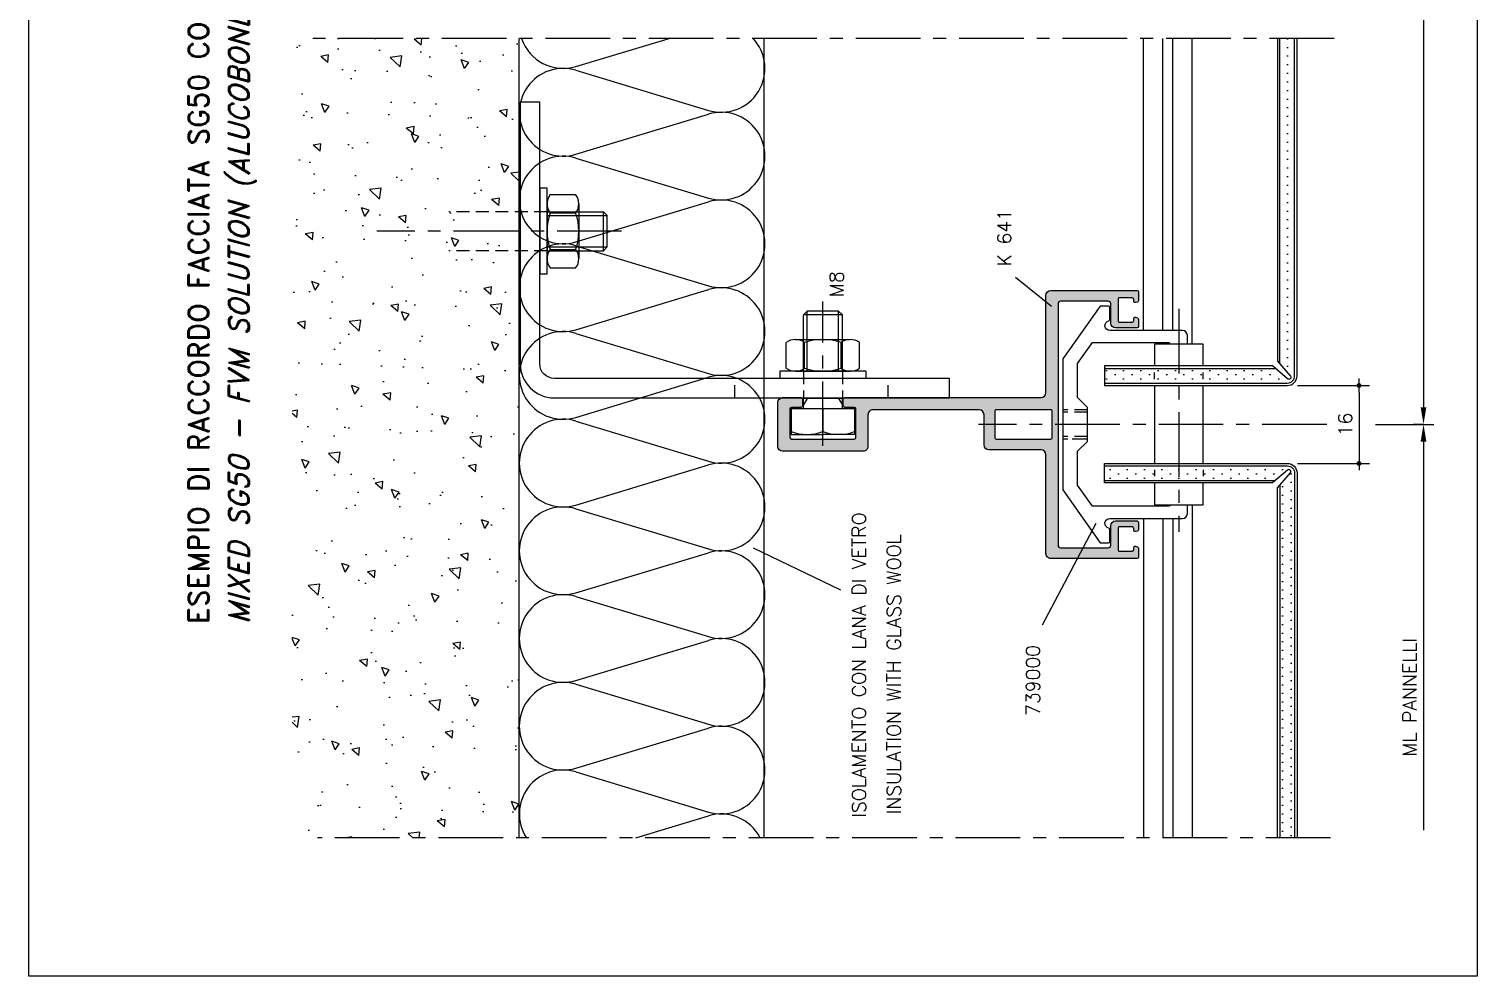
# Model space of a CAD drawing. Extents: x 0 to 1130, y -960 to 577.
# Drawn here: x 0 to 210, y -960 to -822.5 of the extents above; entities that cross this region are included whole.
import ezdxf

# ---------------------------------------------------------------- set-up
doc = ezdxf.new("R2010")
doc.units = 0
doc.header["$LTSCALE"] = 7.5
doc.header["$MEASUREMENT"] = 0
doc.linetypes.add('CENTER', pattern=[2, 1.25, -0.25, 0.25, -0.25])
doc.linetypes.add('HIDDEN', pattern=[0.375, 0.25, -0.125])
doc.layers.get('0').update_dxf_attribs({"linetype": 'CONTINUOUS'})
doc.layers.get('DEFPOINTS').update_dxf_attribs({"linetype": 'CONTINUOUS'})
for name, color, linetype in [('ACCESSORI', 200, 'CONTINUOUS'), ('ASSI', 1, 'CENTER'), ('FILL', 8, 'CONTINUOUS'), ('FINE', 7, 'CONTINUOUS'), ('GROSSA', 4, 'CONTINUOUS'), ('MARCHIO', 7, 'CONTINUOUS'), ('MURO', 5, 'CONTINUOUS'), ('NASC', 7, 'HIDDEN'), ('QUOTE', 254, 'CONTINUOUS'), ('TESTO', 2, 'CONTINUOUS'), ('VITERIA', 40, 'CONTINUOUS')]:
    doc.layers.add(name, color=color, linetype=linetype)
doc.styles.add('RD', font='ROMAND.SHX', dxfattribs={"height": 3})
doc.styles.add('RDI', font='ROMAND', dxfattribs={"oblique": 15, "height": 3})
doc.styles.get("Standard").update_dxf_attribs({"font": 'romans.shx'})
doc.dimstyles.new('Copy of SCALA_1-1', dxfattribs={"dimtxt": 2, "dimasz": 1, "dimexe": 1.5, "dimexo": 1.5, "dimgap": 1, "dimtad": 3, "dimlfac": 1.41414141414, "dimdsep": 46, "dimtxsty": 'Standard', "dimblk1": 'PUNTO', "dimblk2": 'PUNTO', "dimsah": 1, "dimcen": 0, "dimclrt": 2, "dimaunit": 1, "dimadec": 0, "dimazin": 0, "dimtfac": 0.7, "dimtmove": 0, "dimatfit": 3, "dimldrblk": 'PUNTO', "dimfxl": 1, "dimtolj": 2, "dimarcsym": 0})

# ---------------------------------------------------------------- blocks, each defined once
blk = doc.blocks.new('PUNTO')
blk.add_line((-1, 0), (1, 0))
at = {"const_width": 0.35}
blk.add_lwpolyline([(-0.1750000000000114, 0, 1), (0.1750000000000114, 0, 1)], format="xyb", close=True, dxfattribs=at)
blk = doc.blocks.new('*D215')
at = {"layer": 'DEFPOINTS', "color": 0, "transparency": 16777216}
for p in [(182.4829677709956, -874.2900474908952), (182.4829677709954, -885.6040702574869), (192.8857353556161, -885.6040702574869)]:
    blk.add_point(p, dxfattribs=at)
at = {"layer": 'QUOTE', "color": 0, "lineweight": -2, "transparency": 16777216}
for p, q in [((183.9829677709956, -874.2900474908952), (194.3857353556161, -874.2900474908952)), ((192.8857353556161, -875.2900474908952), (192.8857353556161, -884.6040702574869)), ((183.9829677709954, -885.6040702574869), (194.3857353556161, -885.6040702574869))]:
    blk.add_line(p, q, dxfattribs=at)
for p, rotation in [((192.8857353556161, -874.2900474908952), 90), ((192.8857353556161, -885.6040702574869), 270)]:
    blk.add_blockref('PUNTO', p, dxfattribs=dict(at, rotation=rotation))
at = {"layer": 'QUOTE', "color": 2, "transparency": 16777216, "insert": (190.8857353556158, -879.9470588741908), "char_height": 2, "attachment_point": 5, "rotation": 90}
blk.add_mtext('\\A2;16', dxfattribs=at)

msp = doc.modelspace()

# ---------------------------------------------------------------- hatches: boundary and pattern name
at = {"layer": 'FILL'}
h = msp.add_hatch(color=253, dxfattribs=at)
edge = h.paths.add_edge_path()
edge.add_line((157.5926884090372, -893.9481620478482), (160.7040446698501, -893.9481620478482))
edge.add_arc((160.7040446698501, -894.1602999747215), 0.2121379268734103, 2.6773250283440575e-11, 90.00000000003843, ccw=False)
edge.add_line((160.9161825967234, -894.1602999747215), (160.9161825967234, -895.2159126697948))
edge.add_arc((160.7040446698501, -895.2159126697948), 0.2121379268735666, 285.0000000000001, 359.9999999999962, ccw=False)
edge.add_line((160.7589500055134, -895.4208221720974), (160.4760994363486, -895.4966117536837))
edge.add_arc((160.4211941006851, -895.2917022513811), 0.2121379268736011, 180.0000000000077, 285.00000000000654, ccw=False)
edge.add_line((160.2090561738116, -895.2917022513811), (160.2090561738116, -895.0088516822161))
edge.add_arc((159.996918246938, -895.0088516822159), 0.212137926873595, 359.999999999954, 449.9999999999847)
edge.add_line((159.996918246938, -894.7967137553424), (158.1583895473668, -894.7967137553424))
edge.add_arc((158.1583895473668, -895.0088516822161), 0.2121379268736945, 90.00000000000767, 180.0000000000192)
edge.add_line((157.946251620493, -895.0088516822161), (157.946251620493, -898.1202079430291))
edge.add_arc((158.1583895473665, -898.1202079430288), 0.2121379268735382, 180.0000000000614, 270.0000000000614)
edge.add_line((158.1583895473668, -898.3323458699024), (159.9969182469378, -898.3323458699024))
edge.add_arc((159.996918246938, -898.1202079430288), 0.2121379268735026, 269.9999999999616, 359.9999999999482)
edge.add_line((160.2090561738113, -898.1202079430291), (160.2090561738113, -897.8373573738645))
edge.add_arc((160.4211941006853, -897.8373573738643), 0.2121379268738224, 75.00000000004252, 180.0000000000403, ccw=False)
edge.add_line((160.4760994363486, -897.6324478715615), (160.7589500055134, -897.7082374531478))
edge.add_arc((160.7040446698497, -897.9131469554507), 0.2121379268738198, -7.87281351222191e-11, 74.99999999991388, ccw=False)
edge.add_line((160.9161825967234, -897.9131469554509), (160.9161825967234, -899.180897577397))
edge.add_arc((160.7040446698499, -899.1808975773972), 0.212137926873595, -89.99999999995401, 4.4224179873708636e-11, ccw=False)
edge.add_line((160.7040446698501, -899.3930355042708), (148.1879069843075, -899.3930355042708))
edge.add_arc((148.1879069843075, -898.6859090813587), 0.7071264229119834, 179.9999999999908, 269.9999999999908, ccw=False)
edge.add_line((147.4807805613956, -898.6859090813587), (147.4807805613954, -884.3312426962452))
edge.add_arc((146.7736541384833, -884.331242696245), 0.7071264229119834, 359.9999999999908, 449.9999999999908)
edge.add_line((146.7736541384836, -883.6241162733331), (139.2074014133249, -883.6241162733331))
edge.add_arc((139.2074014133249, -882.916989850421), 0.7071264229119834, 180, 270, ccw=False)
edge.add_line((138.5002749904131, -882.916989850421), (138.5002749904131, -878.5328060283664))
edge.add_arc((137.7931485675012, -878.5328060283664), 0.7071264229119834, 0, 90)
edge.add_line((137.7931485675012, -877.8256796054545), (122.3777925480196, -877.8256796054545))
edge.add_arc((122.3777925480194, -878.5328060283664), 0.7071264229119834, 90, 180)
edge.add_line((121.6706661251075, -878.5328060283664), (121.6706661251075, -883.1291277772948))
edge.add_arc((120.9635397021956, -883.1291277772948), 0.7071264229119834, -90, 0, ccw=False)
edge.add_line((120.9635397021956, -883.8362542002069), (109.2959537241476, -883.8362542002069))
edge.add_arc((109.2959537241476, -883.1291277772948), 0.7071264229120402, 180.0000000000046, 270.00000000000455, ccw=False)
edge.add_line((108.5888273012355, -883.1291277772948), (108.5888273012355, -876.7649899710866))
edge.add_arc((109.2959537241476, -876.7649899710866), 0.7071264229119834, 90, 180, ccw=False)
edge.add_line((109.2959537241476, -876.0578635481747), (111.9476778100677, -876.0578635481747))
edge.add_arc((111.9476778100674, -876.2700014750483), 0.212137926873524, -3.922195901395753e-12, 90.00000000000392, ccw=False)
edge.add_line((112.1598157369412, -876.2700014750483), (112.1598157369412, -877.2599784671252))
edge.add_arc((111.9476778100674, -877.2599784671252), 0.2121379268735808, -89.99999999998852, 1.921307557495311e-11, ccw=False)
edge.add_line((111.9476778100674, -877.4721163939989), (110.5687812853889, -877.4721163939989))
edge.add_arc((110.5687812853889, -877.6842543208725), 0.2121379268735808, 89.99999999998083, 179.9999999999885)
edge.add_line((110.3566433585156, -877.6842543208722), (110.3566433585156, -881.8563002160529))
edge.add_arc((110.5687812853891, -881.8563002160531), 0.2121379268736945, 179.9999999999808, 269.9999999999885)
edge.add_line((110.5687812853891, -882.0684381429269), (119.690712140954, -882.0684381429269))
edge.add_arc((119.690712140954, -881.8563002160531), 0.2121379268735808, 270.0000000000422, 360.0000000000499)
edge.add_line((119.9028500678273, -881.8563002160531), (119.9028500678273, -877.6842543208725))
edge.add_arc((119.690712140954, -877.6842543208722), 0.2121379268734813, 359.9999999999847, 449.9999999999847)
edge.add_line((119.690712140954, -877.4721163939989), (118.3118156162754, -877.4721163939989))
edge.add_arc((118.3118156162754, -877.2599784671252), 0.2121379268736092, 179.9999999999885, 269.9999999999808, ccw=False)
edge.add_line((118.0996776894019, -877.2599784671252), (118.0996776894019, -876.2700014750483))
edge.add_arc((118.3118156162754, -876.270001475048), 0.2121379268735524, 90.00000000000392, 180.0000000000269, ccw=False)
edge.add_line((118.3118156162754, -876.0578635481747), (146.7736541384836, -876.0578635481747))
edge.add_arc((146.7736541384836, -875.3507371252626), 0.7071264229120402, 269.9999999999955, 359.9999999999954)
edge.add_line((147.4807805613956, -875.3507371252626), (147.4807805613954, -861.2082086670225))
edge.add_arc((148.1879069843075, -861.2082086670225), 0.7071264229119834, 90.00000000000921, 180.0000000000092, ccw=False)
edge.add_line((148.1879069843073, -860.5010822441104), (160.7040446698501, -860.5010822441104))
edge.add_arc((160.7040446698499, -860.7132201709842), 0.2121379268736518, -3.069544618483633e-11, 89.9999999999693, ccw=False)
edge.add_line((160.9161825967234, -860.7132201709842), (160.9161825967234, -861.9809707929305))
edge.add_arc((160.7040446698499, -861.9809707929307), 0.2121379268735097, -74.99999999997908, 1.921307557495311e-11, ccw=False)
edge.add_line((160.7589500055134, -862.1858802952333), (160.4760994363486, -862.2616698768197))
edge.add_arc((160.4211941006851, -862.0567603745171), 0.2121379268736095, 180.0000000000346, 285.0000000000298, ccw=False)
edge.add_line((160.2090561738113, -862.0567603745171), (160.2090561738113, -861.7739098053521))
edge.add_arc((159.9969182469376, -861.7739098053521), 0.2121379268737371, 359.9999999999885, 449.999999999977)
edge.add_line((159.9969182469378, -861.5617718784783), (158.1583895473668, -861.5617718784783))
edge.add_arc((158.1583895473668, -861.7739098053521), 0.2121379268737655, 90, 180)
edge.add_line((157.946251620493, -861.7739098053521), (157.946251620493, -864.8852660661648))
edge.add_arc((158.1583895473668, -864.8852660661651), 0.2121379268737087, 179.9999999999847, 269.9999999999847)
edge.add_line((158.1583895473668, -865.0974039930388), (159.996918246938, -865.0974039930388))
edge.add_arc((159.996918246938, -864.8852660661651), 0.212137926873595, 270.0000000000153, 360.000000000046)
edge.add_line((160.2090561738116, -864.8852660661651), (160.2090561738116, -864.6024154970003))
edge.add_arc((160.4211941006851, -864.602415497), 0.2121379268736518, 75.00000000001228, 180.0000000000077, ccw=False)
edge.add_line((160.4760994363486, -864.3975059946974), (160.7589500055134, -864.4732955762838))
edge.add_arc((160.7040446698501, -864.6782050785864), 0.21213792687358, 3.808509063674137e-12, 74.99999999999989, ccw=False)
edge.add_line((160.9161825967234, -864.6782050785864), (160.9161825967234, -865.7338177736592))
edge.add_arc((160.7040446698501, -865.7338177736592), 0.2121379268735666, -89.99999999999233, 1.921307557495311e-11, ccw=False)
edge.add_line((160.7040446698501, -865.945955700533), (157.5926884090372, -865.945955700533))
edge.add_arc((157.5926884090372, -865.2388292776209), 0.7071264229120402, 180.0000000000046, 270.00000000000455, ccw=False)
edge.add_line((156.8855619861251, -865.2388292776209), (156.8855619861251, -862.410323585973))
edge.add_arc((156.5319987746693, -862.410323585973), 0.3535632114559348, 0, 90)
edge.add_line((156.5319987746693, -862.0567603745171), (149.6021598301317, -862.0567603745171))
edge.add_arc((149.6021598301315, -862.4103235859732), 0.3535632114559917, 89.99999999999079, 179.9999999999908)
edge.add_line((149.2485966186754, -862.410323585973), (149.2485966186754, -897.4837941624082))
edge.add_arc((149.6021598301315, -897.4837941624082), 0.353563211455878, 180.0000000000092, 270.0000000000092)
edge.add_line((149.6021598301315, -897.837357373864), (156.5319987746693, -897.8373573738645))
edge.add_arc((156.531998774669, -897.4837941624085), 0.3535632114561054, 270.0000000000276, 360.0000000000277)
edge.add_line((156.8855619861251, -897.4837941624082), (156.8855619861251, -894.6552884707603))
edge.add_arc((157.5926884090372, -894.6552884707603), 0.707126422912097, 90, 180, ccw=False)
edge = h.paths.add_edge_path(flags=16)
edge.add_arc((140.2680910476933, -881.8563002160531), 0.2121379268736518, 179.9999999999693, 269.9999999999693)
edge.add_line((140.2680910476931, -882.0684381429269), (148.1879069843075, -882.0684381429269))
edge.add_arc((148.1879069843075, -881.8563002160531), 0.2121379268737087, 270.0000000000153, 360.0000000000153)
edge.add_line((148.4000449111813, -881.8563002160531), (148.4000449111813, -878.0378175323285))
edge.add_arc((148.1879069843075, -878.0378175323285), 0.2121379268735382, 3.070538155829317e-11, 90.00000000003071)
edge.add_line((148.1879069843075, -877.8256796054548), (140.2680910476931, -877.8256796054543))
edge.add_arc((140.2680910476933, -878.0378175323281), 0.2121379268736518, 90.00000000003071, 180.0000000000307)
edge.add_line((140.0559531208195, -878.0378175323283), (140.0559531208195, -881.8563002160531))
at = {"layer": 'QUOTE'}
h = msp.add_hatch(dxfattribs=at)
h.set_pattern_fill('AR-CONC', color=256, scale=0.07071264229120001, angle=90, style=0)
h.set_pattern_definition([(140, (217.8455007787808, -959.9942970324723), (1.127094854161294, 12.88275932965511), [1.34707583564736, -14.81783419212096]), (85, (217.8455007787808, -959.9942970324723), (-13.51012004548514, -2.49211334654835), [1.077660668517888, -11.85426735369677]), (190.451, (217.9394248459043, -958.9207376972076), (-12.38296370505604, 10.39069255767903), [1.144837678694528, -12.59321446563981]), (136.1842, (214.253298550388, -959.9942970324723), (2.972924096196263, 19.16871525124676), [2.020613753471036, -22.22675128818141]), (186.6356, (214.5010402926552, -958.3969055143784), (-17.49611482735437, 16.7874807102272), [1.717256518041792, -18.88982169845971]), (81.18400000000001, (214.253298550388, -959.9942970324723), (-17.49608385313445, 16.78750696920405), [1.616491002776832, -17.78140103054515]), (111, (215.1513491074863, -958.1981959182763), (7.231465029599918, 10.72108876382273), [1.34707583564736, -14.81783419212096]), (56.00000000000001, (215.1513491074863, -958.1981959182763), (-13.02441776275123, 4.37018472341777), [1.077660668517884, -11.85426735369674]), (161.4514, (215.7539693163559, -957.3047770392477), (-5.792981733148444, 15.091243970871), [1.144837678694528, -12.59321446563981]), (127.5, (217.8455007787808, -959.9942970324723), (-5.979110217755788, 0.218403296838537), [0, -11.71057926456105, 0, -12.03387746511642, 0, -11.89916988155168]), (97.49999999999987, (217.8455007787808, -959.9942970324723), (-7.084033151640485, 4.724994893109957), [0, -6.86110625623055, 0, -11.44116409743157, 0, -4.53515531334611]), (57.49999999999998, (217.8455007787808, -963.9996025171308), (0.4050946247317798, 9.58796925408589), [0, -4.490252785491167, 0, -14.00958869073248, 0, -18.58964653193344]), (47.49999999999996, (217.8455007787808, -965.7957036313273), (-1.797974365160482, 10.47460581623777), [0, -5.83732862113856, 0, -9.303803771537767, 0, -13.20134318934413])])
h.paths.add_polyline_path([(38.18698256930014, -771.5188396580079), (38.18698256930014, -818.8224857232897), (71.1111268868994, -818.8224857232897), (71.1111268868994, -771.5188396580079)])
h.paths.add_polyline_path([(38.18698256930014, -823.914145476283), (38.18698256930014, -939.9268488131015), (71.1111268868994, -939.9268488131015), (71.1111268868994, -823.914145476283)])
h = msp.add_hatch(dxfattribs=at)
h.set_pattern_fill('DOTS', color=256, scale=19.999616, angle=90, style=0)
h.set_pattern_definition([(90, (14.99999986278652, -101.4831993687851), (-1.249976, 0.6249880000000001), [0, -1.249976])])
h.paths.add_polyline_path([(183.5436574053637, -823.914145476283), (181.4222781366277, -823.914145476283), (181.4222781366274, -871.1547264551309), (182.9304124129159, -872.9244963362275, -0.9233624409948333), (182.5316694621526, -873.3232392869909), (180.7618995810562, -871.8151050107026), (155.9662976363394, -871.8151050107026), (155.9662976363394, -873.9364842794384), (182.4829677709953, -873.9364842794384, 0.4142135623730951), (183.5436574053635, -872.8757946450705)])
h = msp.add_hatch(dxfattribs=at)
h.set_pattern_fill('DOTS', color=256, scale=19.999616, angle=90, style=0)
h.set_pattern_definition([(90, (-55.7200001372135, -101.4831993687851), (-1.249976, 0.6249880000000001), [0, -1.249976])])
h.paths.add_polyline_path([(183.5436574053637, -887.0183231033106, 0.4142135623730951), (182.4829677709953, -885.9576334689427), (155.9662976363394, -885.9576334689423), (155.9662976363397, -888.0790127376786), (180.7618995810564, -888.0790127376783), (182.5316694621528, -886.5708784613903, -0.9233624409954205), (182.9304124129159, -886.9696214121536), (181.4222781366274, -888.7393912932503), (181.4222781366274, -939.9268488131015), (183.5436574053637, -939.9268488131015)])

# ---------------------------------------------------------------- linework, layer by layer
at = {"layer": 'ACCESSORI'}
for points in [[(167.9874468258435, -868.2794728961426), (167.9874468258435, -867.0066453349009, 0.414213562373095), (167.2803204029314, -866.299518911989), (156.7441367015428, -866.299518911989, -0.8898538305127502), (156.580953680871, -864.9043524613571, 0.3475404855924087), (156.7441367015428, -864.6979404530407), (156.7441367015428, -862.9760247243025, 0.414213562373095), (156.5319987746693, -862.7638867974288), (155.3351025741219, -862.7638867974292), (149.9557230415875, -870.4464369543273), (149.9557230415875, -889.4476807940537), (155.3351025741219, -897.130230950952), (156.5319987746693, -897.1302309509524, 0.4142135623730672), (156.7441367015428, -896.9180930240786), (156.7441367015428, -895.1961772953405, 0.3475404855924088), (156.580953680871, -894.989765287024, -0.8898538305127502), (156.7441367015428, -893.5945988363924), (167.2803204029314, -893.5945988363924, 0.414213562373095), (167.9874468258435, -892.8874724134803), (167.9874468258435, -891.6146448522386)], [(165.5125043456516, -891.6146448522386, -0.4142135623730951), (165.3003664187779, -891.8267827791124), (154.2113140900935, -891.8267827791124), (152.0771023103234, -888.7788124798683), (152.0771023103234, -883.8362542002067), (153.4913551561476, -882.4220013543827), (153.4913551561476, -877.4721163939985), (152.0771023103234, -876.0578635481747), (152.0771023103234, -871.1153052685129), (154.2113140900935, -868.0673349692688), (165.3003664187779, -868.067334969269, -0.4142135623731226), (165.5125043456516, -868.2794728961426)]]:
    msp.add_lwpolyline(points, format="xyb", dxfattribs=at)
for points in [[(170.2856077003075, -871.4615417992468), (170.2856077003075, -868.2794728961426), (163.2143434711874, -868.2794728961426), (163.2143434711874, -871.4615417992468)], [(163.2143434711874, -874.2900474908947), (163.2143434711874, -885.6040702574865)], [(170.2856077003075, -885.6040702574865), (170.2856077003075, -874.2900474908947)], [(163.2143434711874, -888.4325759491346), (163.2143434711874, -891.6146448522386), (170.2856077003075, -891.6146448522386), (170.2856077003075, -888.4325759491346)]]:
    msp.add_lwpolyline(points, dxfattribs=at)
at = {"layer": 'ASSI'}
for p, q in [((189.2713133787251, -823.9141454762832), (39.52243656574814, -823.914145476283)), ((85.9531998373613, -851.9026786916561), (50.45494518271192, -851.9026786916561)), ((115.1297467131714, -883.069929447571), (115.1297467131714, -862.1103007683746)), ((115.1297467131714, -883.069929447571), (115.1297467131714, -862.1103007683746)), ((166.7499755857474, -863.1849626349695), (166.7499755857474, -895.5161345100569)), ((188.2071654962505, -879.9470588741906), (137.6973327510108, -879.9470588741906)), ((188.7556499770428, -939.9268488131015), (41.84165443793194, -939.9268488131015))]:
    msp.add_line(p, q, dxfattribs=at)
at = {"layer": 'FINE'}
for p, q in [((79.31988208691422, -828.0046388712988), (92.82673668080128, -823.914145476283)), ((106.5962505492648, -939.9268488131015), (106.5962505492648, -823.914145476283)), ((161.6233090196355, -866.2995189119888), (161.6233090196355, -823.9141454762832)), ((164.4518147112835, -866.2995189119888), (164.4518147112835, -823.9141454762832)), ((165.8660675571077, -866.2995189119888), (165.8660675571077, -823.9141454762832)), ((168.6945732487556, -868.2794728961426), (168.6945732487556, -823.9141454762832)), ((181.4222781366274, -871.1547264551309), (181.4222781366277, -823.9141454762832)), ((79.31988208691422, -828.5510202653477), (98.53017833563484, -834.368776677507)), ((79.31988208691422, -840.7329144837149), (98.53017833563484, -834.9151580715559)), ((79.31988208691422, -841.2792958777636), (98.53017833563484, -847.0970522899229)), ((75.14174749749799, -845.6671216142677), (74.08105786313007, -845.6671216142677)), ((74.08105786313007, -845.6671216142677), (74.08105786312984, -858.1382357690441)), ((75.14174749749776, -858.1382357690441), (75.14174749749776, -845.6671216142677)), ((79.31988208691422, -853.4611900961308), (98.53017833563484, -847.643433683972)), ((75.14174749749776, -849.6163887020166), (83.83940249931533, -849.6163887020166)), ((75.14174749749776, -854.1889686812954), (83.83940249931533, -854.1889686812954)), ((79.31988208691422, -854.0075714901798), (98.53017833563484, -859.8253279023388)), ((75.14174749749776, -858.1382357690441), (74.08105786312984, -858.1382357690441)), ((148.2957219638967, -862.8308999974556), (143.0578929529719, -858.5970331061326)), ((79.31988208691422, -866.1894657085468), (98.53017833563484, -860.371709296388)), ((112.8434567235321, -872.2087629743037), (112.8434567235321, -863.5111079724857)), ((117.4160367028109, -872.2087629743037), (117.4160367028109, -863.5111079724857)), ((79.31988208691422, -866.7358471025959), (98.53017833563484, -872.5536035147547)), ((79.31988208691422, -878.9177413209627), (98.53017833563484, -873.0999849088039)), ((121.3653037905598, -872.2087629743037), (108.8941896357832, -872.2087629743037)), ((108.8941896357834, -872.2087629743032), (108.8941896357834, -873.2694526086711)), ((121.3653037905598, -872.2087629743037), (121.3653037905598, -873.2694526086716)), ((155.9662976363394, -871.8151050107026), (180.7618995810562, -871.8151050107026)), ((111.9123214889218, -877.6536364307258), (116.8801982792144, -877.6536364307258)), ((112.8434567235321, -876.1608697367537), (112.3012410215235, -877.1000148812941)), ((112.8434567235321, -876.1608697367537), (112.8434567235321, -876.0979583003193)), ((117.4160367028109, -876.1608697367537), (117.4160367028109, -876.0979583003193)), ((117.4160367028109, -876.1608697367537), (117.9582524048196, -877.1000148812941)), ((79.31988208691422, -879.4641227150119), (98.53017833563484, -885.2818791271707)), ((79.31988208691422, -891.6460169333789), (98.53017833563484, -885.8282605212198)), ((155.9662976363394, -888.0790127376786), (180.7618995810562, -888.0790127376786)), ((181.4222781366274, -888.7393912932503), (181.4222781366274, -939.9268488131015)), ((79.31988208691422, -892.1923983274278), (98.53017833563484, -898.010154739587)), ((168.6945732487556, -891.6146448522386), (168.6945732487556, -939.9268488131015)), ((154.7380536678651, -894.3264821229159), (146.9221943990469, -909.0543776998943)), ((161.6233090196355, -893.5945988363924), (161.6233090196353, -939.9268488131015)), ((164.4518147112835, -893.5945988363924), (164.4518147112835, -939.9268488131015)), ((165.8660675571077, -893.5945988363924), (165.8660675571072, -939.9268488131015)), ((79.31988208691422, -904.374292545795), (98.53017833563484, -898.5565361336357)), ((105.0468204439243, -897.8478385401622), (117.7017367359285, -903.9565986849716)), ((79.31988208691422, -904.9206739398442), (98.53017833563484, -910.738430352003)), ((79.31988208691422, -917.1025681582109), (98.53017833563484, -911.2848117460517)), ((79.31988208691422, -917.6489495522596), (98.53017833563484, -923.4667059644189)), ((79.31988208691422, -929.8308437706269), (98.53017833563484, -924.013087358468)), ((79.31988208691422, -930.377225164676), (98.53017833563484, -936.1949815768348)), ((88.01166872646439, -939.926848813102), (98.53017833563484, -936.741362970884))]:
    msp.add_line(p, q, dxfattribs=at)
at = {"layer": 'FINE', "linetype": 'HIDDEN'}
for p, q in [((102.360224599028, -876.0979583003193), (102.360224599028, -873.2694526086711)), ((112.3012410215235, -872.2087629743037), (112.3012410215235, -876.0979583003193)), ((117.9582524048196, -872.2087629743037), (117.9582524048196, -876.0979583003193)), ((124.5983236880306, -876.0979583003193), (124.5983236880306, -873.2694526086711)), ((163.2143434711874, -873.3733945314639), (163.2143434711874, -872.420585889125)), ((170.2856077003075, -873.3733945314639), (170.2856077003075, -872.420585889125)), ((153.4913551561476, -877.8256796054545), (149.9557230415875, -877.8256796054545)), ((153.4913551561476, -878.1792428169106), (149.9557230415875, -878.1792428169106)), ((153.4913551561476, -881.7148749314706), (149.9557230415875, -881.7148749314706)), ((153.4913551561476, -882.0684381429264), (149.9557230415875, -882.0684381429264)), ((153.1377919446915, -882.0684381429264), (149.9557230415875, -882.0684381429264)), ((163.2143434711874, -886.5207232169173), (163.2143434711874, -887.4735318592559)), ((170.2856077003075, -886.5207232169173), (170.2856077003075, -887.4735318592559))]:
    msp.add_line(p, q, dxfattribs=at)
at = {"layer": 'FINE'}
for points in [[(155.9662976363394, -873.9364842794387), (182.4829677709953, -873.9364842794384, 0.414213562373095), (183.5436574053635, -872.8757946450705), (183.5436574053637, -823.9141454762832)], [(155.9662976363394, -885.9576334689425), (182.4829677709953, -885.9576334689427, -0.414213562373095), (183.5436574053637, -887.0183231033106), (183.5436574053637, -939.9268488131015)]]:
    msp.add_lwpolyline(points, format="xyb", dxfattribs=at)
at = {"layer": 'FINE', "color": 2}
msp.add_lwpolyline([(71.25255217148191, -871.1480733399353, 0.414213562373095), (76.2024371318659, -876.0979583003193), (133.4820723085315, -876.0979583003193), (133.4820723085313, -873.2694526086714), (76.2024371318659, -873.2694526086714, -0.414213562373095), (74.08105786313007, -871.1480733399353), (74.08105786313007, -833.1880473211443), (71.25255217148191, -833.1880473211443)], format="xyb", close=True, dxfattribs=at)
at = {"layer": 'FINE'}
for centre, start, end in [((77.47526469310736, -821.9136917621154), 198.3205066549127, 286.8487130446521), ((100.3747957294417, -828.2778295683233), 253.1512869553478, 43.2881450700928), ((77.47526469310736, -834.6419673745313), 73.15128695534786, 286.8487130446521), ((100.3747957294417, -841.0061051807395), 253.1512869553478, 106.8487130446522), ((77.47526469310736, -847.3702429869472), 73.15128695534786, 286.8487130446521), ((100.3747957294417, -853.7343807931557), 253.1512869553478, 106.8487130446522), ((77.47526469310736, -860.0985185993632), 73.15128695534786, 286.8487130446521), ((100.3747957294417, -866.4626564055716), 253.1512869553478, 106.8487130446522), ((77.47526469310736, -872.8267942117795), 73.15128695534786, 286.8487130446521), ((100.3747957294417, -879.1909320179875), 253.1512869553478, 106.8487130446522), ((77.47526469310736, -885.5550698241955), 73.15128695534786, 286.8487130446521), ((100.3747957294417, -891.9192076304034), 253.1512869553478, 106.8487130446522), ((77.47526469310736, -898.2833454366114), 73.15128695534786, 286.8487130446521), ((100.3747957294417, -904.6474832428194), 253.1512869553478, 106.8487130446522), ((77.47526469310736, -911.0116210490273), 73.15128695534786, 286.8487130446521), ((100.3747957294417, -917.3757588552353), 253.1512869553478, 106.8487130446522), ((77.47526469310736, -923.7398966614437), 73.15128695534786, 286.8487130446521), ((100.3747957294417, -930.1040344676517), 253.1512869553478, 106.8487130446522), ((77.47526469310736, -936.4681722738592), 73.15128695534786, 212.9197262911489), ((100.3747957294417, -942.8323100800676), 27.16383968020984, 106.8487130446522)]:
    msp.add_arc(centre, 6.364137806208001, start, end, dxfattribs=at)
at = {"layer": 'GROSSA', "color": 2}
for points in [[(181.0687149251716, -823.914145476283), (181.0687149251716, -870.7398260496852), (182.9304124129159, -872.9244963362275, -0.9233624409954205), (182.5316694621524, -873.3232392869909), (180.3469991756105, -871.4615417992466), (155.9662976363394, -871.4615417992466), (155.9662976363394, -874.2900474908947), (182.4829677709953, -874.2900474908947, 0.414213562373095), (183.8972206168195, -872.8757946450705), (183.8972206168195, -823.9141454762832)], [(181.0687149251716, -939.9268488131015), (181.0687149251716, -889.1542916986959), (182.9304124129159, -886.9696214121536, 0.9233624409954208), (182.5316694621528, -886.5708784613903), (180.3469991756105, -888.4325759491346), (155.9662976363394, -888.4325759491346), (155.9662976363394, -885.6040702574865), (182.4829677709953, -885.6040702574865, -0.414213562373095), (183.8972206168195, -887.0183231033106), (183.8972206168195, -939.9268488131015)]]:
    msp.add_lwpolyline(points, format="xyb", dxfattribs=at)
at = {"layer": 'GROSSA'}
for points in [[(157.5926884090372, -893.9481620478482), (160.7040446698501, -893.9481620478482, -0.4142135623731504), (160.9161825967234, -894.1602999747215), (160.9161825967234, -895.2159126697948, -0.3394542588633491), (160.7589500055134, -895.4208221720974), (160.4760994363486, -895.4966117536837, -0.4931454260312913), (160.2090561738116, -895.2917022513811), (160.2090561738116, -895.0088516822161, 0.4142135623732335), (159.996918246938, -894.7967137553424), (158.1583895473668, -894.7967137553424, 0.4142135623731366), (157.946251620493, -895.0088516822161), (157.946251620493, -898.1202079430291, 0.414213562373095), (158.1583895473668, -898.3323458699024), (159.9969182469378, -898.3323458699024, 0.4142135623730396), (160.2090561738113, -898.1202079430291), (160.2090561738113, -897.8373573738645, -0.4931454260312751), (160.4760994363486, -897.6324478715615), (160.7589500055134, -897.7082374531478, -0.339454258863349), (160.9161825967234, -897.9131469554509), (160.9161825967234, -899.180897577397, -0.4142135623730813), (160.7040446698501, -899.3930355042708), (148.1879069843075, -899.3930355042708, -0.414213562373095), (147.4807805613956, -898.6859090813587), (147.4807805613954, -884.3312426962452, 0.4142135623730953), (146.7736541384836, -883.6241162733331), (139.2074014133249, -883.6241162733331, -0.4142135623730939), (138.5002749904131, -882.916989850421), (138.5002749904131, -878.5328060283664, 0.4142135623730938), (137.7931485675012, -877.8256796054545), (122.3777925480194, -877.8256796054545, 0.414213562373095), (121.6706661251075, -878.5328060283664), (121.6706661251075, -883.1291277772948, -0.414213562373095), (120.9635397021956, -883.8362542002069), (109.2959537241476, -883.8362542002069, -0.414213562373095), (108.5888273012355, -883.1291277772948), (108.5888273012355, -876.7649899710866, -0.414213562373095), (109.2959537241476, -876.0578635481747), (111.9476778100674, -876.0578635481747, -0.4142135623731227), (112.1598157369412, -876.2700014750483), (112.1598157369412, -877.2599784671252, -0.4142135623731504), (111.9476778100674, -877.4721163939989), (110.5687812853891, -877.4721163939989, 0.4142135623731227), (110.3566433585156, -877.6842543208722), (110.3566433585156, -881.8563002160531, 0.4142135623731504), (110.5687812853891, -882.0684381429269), (119.690712140954, -882.0684381429269, 0.4142135623731226), (119.9028500678273, -881.8563002160531), (119.9028500678273, -877.6842543208722, 0.414213562373095), (119.690712140954, -877.4721163939989), (118.3118156162754, -877.4721163939989, -0.4142135623730673), (118.0996776894019, -877.2599784671252), (118.0996776894019, -876.2700014750483, -0.414213562373206), (118.3118156162754, -876.0578635481747), (146.7736541384836, -876.0578635481747, 0.414213562373095), (147.4807805613956, -875.3507371252626), (147.4807805613954, -861.2082086670225, -0.414213562373095), (148.1879069843073, -860.5010822441104), (160.7040446698501, -860.5010822441104, -0.4142135623730811), (160.9161825967234, -860.7132201709842), (160.9161825967234, -861.9809707929307, -0.3394542588633491), (160.7589500055134, -862.1858802952333), (160.4760994363486, -862.2616698768197, -0.493145426031275), (160.2090561738113, -862.0567603745171), (160.2090561738113, -861.7739098053521, 0.4142135623730396), (159.9969182469378, -861.5617718784783), (158.1583895473668, -861.5617718784783, 0.4142135623730951), (157.946251620493, -861.7739098053521), (157.946251620493, -864.8852660661651, 0.4142135623731089), (158.1583895473668, -865.0974039930388), (159.996918246938, -865.0974039930388, 0.4142135623732337), (160.2090561738116, -864.8852660661651), (160.2090561738116, -864.602415497, -0.4931454260312912), (160.4760994363486, -864.3975059946974), (160.7589500055134, -864.4732955762838, -0.339454258863349), (160.9161825967234, -864.6782050785864), (160.9161825967234, -865.7338177736592, -0.4142135623731504), (160.7040446698501, -865.945955700533), (157.5926884090372, -865.945955700533, -0.414213562373095), (156.8855619861251, -865.2388292776209), (156.8855619861251, -862.410323585973, 0.414213562373095), (156.5319987746693, -862.0567603745171), (149.6021598301315, -862.0567603745171, 0.414213562373095), (149.2485966186754, -862.410323585973), (149.2485966186754, -897.4837941624082, 0.414213562373095), (149.6021598301315, -897.837357373864), (156.5319987746693, -897.8373573738645, 0.414213562373095), (156.8855619861251, -897.4837941624082), (156.8855619861251, -894.6552884707603, -0.414213562373095)], [(140.0559531208195, -881.8563002160531, 0.4142135623730943), (140.2680910476931, -882.0684381429269), (148.1879069843075, -882.0684381429269, 0.4142135623730945), (148.4000449111813, -881.8563002160531), (148.4000449111813, -878.0378175323283, 0.4142135623730958), (148.1879069843075, -877.8256796054548), (140.2680910476931, -877.8256796054545, 0.4142135623730958), (140.0559531208195, -878.0378175323283)]]:
    msp.add_lwpolyline(points, format="xyb", close=True, dxfattribs=at)
at = {"layer": 'MARCHIO'}
msp.add_lwpolyline([(-5.878304635907296e-14, -960), (-5.878304635907296e-14, -662.9999999999999), (209.9999999999999, -662.9999999999999), (209.9999999999999, -960)], close=True, dxfattribs=at)
at = {"layer": 'MURO'}
msp.add_line((71.1111268868994, -939.9268488131015), (71.11112688689963, -823.914145476283), dxfattribs=at)
at = {"layer": 'NASC', "linetype": 'HIDDEN'}
for p, q in [((75.14174749749776, -849.0741730000079), (60.88793581233716, -849.0741730000079)), ((75.14174749749776, -854.731184383304), (60.88793581233716, -854.731184383304))]:
    msp.add_line(p, q, dxfattribs=at)
at = {"layer": 'QUOTE'}
for p, q in [((202.2362913516094, -748.3620971861174), (202.2362913516094, -877.4471068741905)), ((195.2515048190004, -879.9470588741906), (203.7362625516093, -879.9470588741906)), ((202.2362913516094, -879.9470588741906), (200.7363201516093, -879.9470588741906)), ((202.2362913516094, -882.4470108741907), (202.2362913516094, -938.8038179068158))]:
    msp.add_line(p, q, dxfattribs=at)
for points in [[(201.8196326849426, -877.4471068741905), (202.6529500182759, -877.4471068741905), (202.2362913516094, -879.9470588741906)], [(201.8196326849426, -882.4470108741907), (202.6529500182762, -882.4470108741907), (202.2362913516094, -879.9470588741906)]]:
    msp.add_solid(points, dxfattribs=at)
at = {"layer": 'VITERIA'}
for p, q in [((75.14174749749776, -847.9221472931174), (75.14174749749822, -855.8832100901946)), ((75.5970483088883, -846.5953034936042), (79.28276843503585, -846.5953034936042)), ((79.73806924642616, -847.9221472931172), (79.73806924642616, -855.8832100901943)), ((75.14174749749776, -849.0741730000079), (83.29718679730689, -849.0741730000079)), ((75.5970483088883, -849.2489910926299), (79.28276843503585, -849.2489910926299)), ((83.29718679730689, -854.731184383304), (83.29718679730689, -849.0741730000079)), ((83.83940249931533, -849.6163887020166), (83.29718679730689, -849.0741730000079)), ((83.83940249931533, -854.1889686812954), (83.83940249931533, -849.6163887020166)), ((75.5970483088883, -854.5563662906811), (79.28276843503585, -854.5563662906811)), ((83.29718679730689, -854.731184383304), (83.83940249931533, -854.1889686812954)), ((75.14174749749776, -854.731184383304), (83.29718679730689, -854.731184383304)), ((75.5970483088883, -857.210053889708), (79.28276843503585, -857.210053889708)), ((112.8434567235321, -863.5111079724857), (112.3012410215235, -864.0533236744945)), ((117.9582524048196, -864.0533236744945), (112.3012410215235, -864.0533236744945)), ((112.3012410215235, -872.2087629743037), (112.3012410215235, -864.0533236744945)), ((117.4160367028109, -863.5111079724857), (112.8434567235321, -863.5111079724857)), ((117.9582524048196, -864.0533236744945), (117.4160367028109, -863.5111079724857)), ((117.9582524048196, -872.2087629743037), (117.9582524048196, -864.0533236744945)), ((109.8223715151198, -871.7534621629129), (109.8223715151198, -868.0677420367654)), ((111.1492153146327, -867.6124412253753), (119.1102781117099, -867.6124412253753)), ((112.4760591141455, -871.7534621629129), (112.4760591141455, -868.0677420367654)), ((117.7834343121971, -871.7534621629129), (117.7834343121971, -868.0677420367654)), ((120.4371219112233, -871.7534621629129), (120.4371219112233, -868.0677420367654)), ((111.1492153146332, -872.2087629743037), (119.1102781117101, -872.2087629743032)), ((110.5334249642437, -877.6536364307258), (119.7260684620996, -877.6536364307258)), ((110.5334249642437, -877.6536364307258), (110.5334249642437, -881.4014064721596)), ((112.3012410215235, -877.6536364307258), (112.3012410215235, -876.0979583003193)), ((117.9582524048196, -876.1608697367537), (112.3012410215235, -876.1608697367537)), ((115.1297467131716, -877.6536364307258), (115.1297467131716, -880.946105660769)), ((117.9582524048196, -877.6536364307258), (117.9582524048196, -876.0979583003193)), ((119.7260684620996, -877.6536364307258), (119.7260684620996, -881.4014064721596)), ((110.5334249642437, -881.4014064721596), (115.1297467131716, -881.4014064721596)), ((119.7260684620996, -881.4014064721596), (115.1297467131716, -881.4014064721596))]:
    msp.add_line(p, q, dxfattribs=at)
for centre, radius, start, end in [((77.30275100103785, -847.9221472931174), 2.161003503540246, 142.1211205082523, 217.8788794917305), ((77.57706574288494, -847.9221472931167), 2.161003503540759, 322.1211205082836, 37.87887949169918), ((83.10281029457445, -851.9026786916556), 7.961062797076401, 160.5287793655001, 199.4712206344999), ((71.77700644934833, -851.9026786916556), 7.96106279707751, 340.5287793655137, 19.47122063448629), ((77.3027510010383, -855.8832100901946), 2.161003503540231, 142.1211205082695, 217.8788794917163), ((77.57706574288653, -855.8832100901946), 2.161003503539855, 322.1211205082695, 37.87887949174768), ((111.1492153146323, -869.7734447289163), 2.161003503540759, 52.12112050828346, 127.8788794917165), ((115.1297467131712, -875.5735040224527), 7.96106279707751, 70.52877936551266, 109.4712206344873), ((119.1102781117101, -869.7734447289147), 2.161003503539855, 52.12112050827306, 127.8788794917463), ((111.1492153146332, -870.0477594707631), 2.161003503540246, 232.1211205082537, 307.8788794917269), ((115.1297467131714, -864.2477001772268), 7.961062797076401, 250.5287793655127, 289.4712206344873), ((119.1102781117101, -870.0477594707629), 2.161003503540231, 232.121120508273, 307.8788794917165), ((112.8315858387077, -875.3736967729278), 6.027709699231544, 247.5878752087213, 292.4121247912786), ((117.4279075876356, -875.3736967729278), 6.027709699231544, 247.5878752087213, 292.4121247912786)]:
    msp.add_arc(centre, radius, start, end, dxfattribs=at)

# ---------------------------------------------------------------- texts
at = {"layer": 'QUOTE', "color": 2, "insert": (200.2363297516094, -919.5304669807947), "char_height": 1.999961599999998, "attachment_point": 5, "rotation": 90}
msp.add_mtext('\\A2;ML PANNELLI', dxfattribs=at)
at = {"layer": 'TESTO', "style": 'RD'}
msp.add_text('ESEMPIO DI RACCORDO FACCIATA SG50 CON RIVESTIMENTO FVM (ALUCOBOND)', height=2.999942400000001, rotation=90, dxfattribs=at).set_placement((26.07343175787144, -908.8929150939489))
at = {"layer": 'TESTO', "style": 'RDI', "oblique": 15}
msp.add_text('MIXED SG50 - FVM SOLUTION (ALUCOBOND)', height=2.999942400000001, rotation=90, dxfattribs=at).set_placement((31.9304621578712, -908.8929150939489))
at = {"layer": 'TESTO'}
for s, p in [('K 641', (142.4596476626832, -857.0013508262673)), ('ISOLAMENTO CON LANA DI VETRO ', (121.365465862962, -937.0151932840563)), ('INSULATION WITH GLASS WOOL', (126.4241632223467, -936.519658206902)), ('739000', (146.5946852399501, -922.2374361876596))]:
    msp.add_text(s, height=1.9999616, rotation=90, dxfattribs=at).set_placement(p)
at = {"layer": 'TESTO', "insert": (117.1210535867132, -859.59645838454), "char_height": 1.999961599999998, "attachment_point": 5, "rotation": 90}
msp.add_mtext('M8', dxfattribs=at)

# ---------------------------------------------------------------- dimensions: what is measured, and where the dimension line sits
at = {"layer": 'QUOTE'}
dim = msp.add_linear_dim(base=(192.8857353556161, -885.6040702574869), p1=(182.4829677709956, -874.2900474908947), p2=(182.4829677709953, -885.6040702574865), angle=90, dimstyle='Copy of SCALA_1-1', override={"dimlfac": 1.414}, dxfattribs=at)
dim.commit()
dim.dimension.update_dxf_attribs({"geometry": '*D215', "text_midpoint": (190.8857353556158, -879.9470588741908)})

doc.saveas('drawing.dxf')
